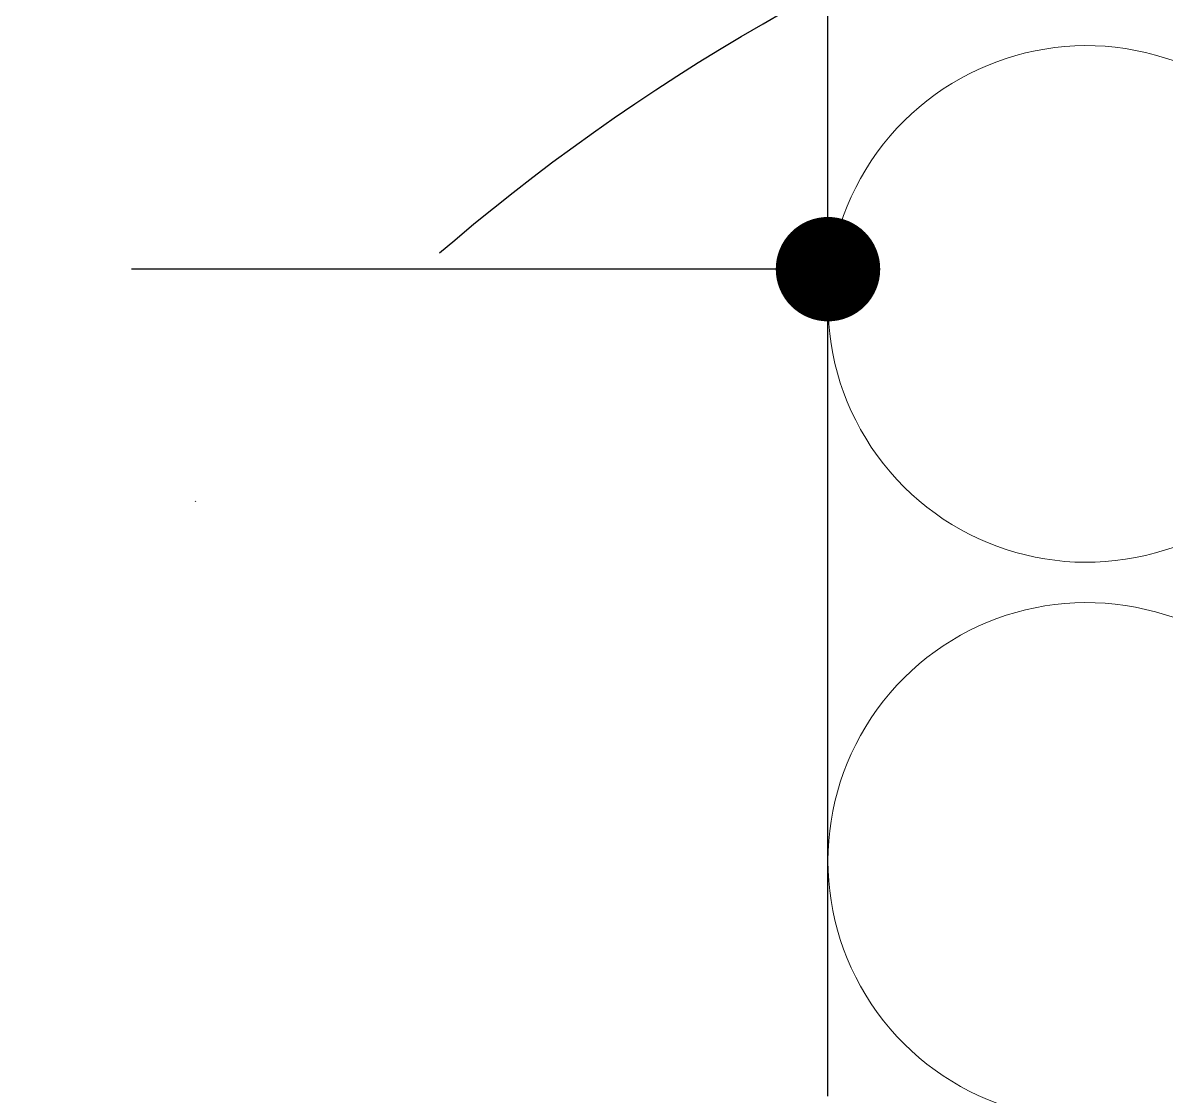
# Model space of a CAD drawing. Header units: millimetres. Extents: x 232323 to 272954, y -5343 to 8721.
# Drawn here: x 248792.3 to 248956.4, y -469.8 to -315.6 of the extents above; entities that cross this region are included whole.
import ezdxf

# ---------------------------------------------------------------- set-up
doc = ezdxf.new("R2010")
doc.units = ezdxf.units.MM
doc.header["$MEASUREMENT"] = 0
doc.linetypes.add('DASHDOTX2', pattern=[2, 1, -0.5, 0, -0.5])
for name, color, linetype, lineweight in [('A-MKXS-LEAD', 7, 'CONTINUOUS', 25), ('A-MKXS-MAK2', 3, 'DASHDOTX2', 25), ('A-XXXX-FIN3', 4, 'CONTINUOUS', 25), ('A-XXXX-INSL2', 8, 'CONTINUOUS', 18)]:
    doc.layers.add(name, color=color, linetype=linetype, lineweight=lineweight)

msp = doc.modelspace()

# ---------------------------------------------------------------- linework, layer by layer
at = {"layer": 'A-MKXS-LEAD'}
msp.add_line((248907.89, -350.95), (248807.89, -350.95), dxfattribs=at)
at = {"layer": 'A-MKXS-LEAD', "const_width": 7.5}
msp.add_lwpolyline([(248911.64, -350.95, -1), (248904.14, -350.95, -1)], format="xyb", close=True, dxfattribs=at)
at = {"layer": 'A-MKXS-MAK2', "ltscale": 100}
msp.add_circle((249047.89, -575.95), 300, dxfattribs=at)
at = {"layer": 'A-XXXX-FIN3'}
msp.add_line((248907.89, -469.75), (248907.89, -290.95), dxfattribs=at)
at = {"layer": 'A-XXXX-INSL2'}
msp.add_lwpolyline([(249107.89, -475.95, 0.509267), (249059.41, -440.63), (248956.37, -471.27, -1.37259), (248956.37, -400.63), (249059.41, -431.27, 1.37259), (249059.41, -360.63), (248956.37, -391.27, -1.37259), (248956.37, -320.63), (249059.41, -351.27, 0.509267), (249107.89, -315.95)], format="xyb", dxfattribs=at)

doc.saveas('drawing.dxf')
